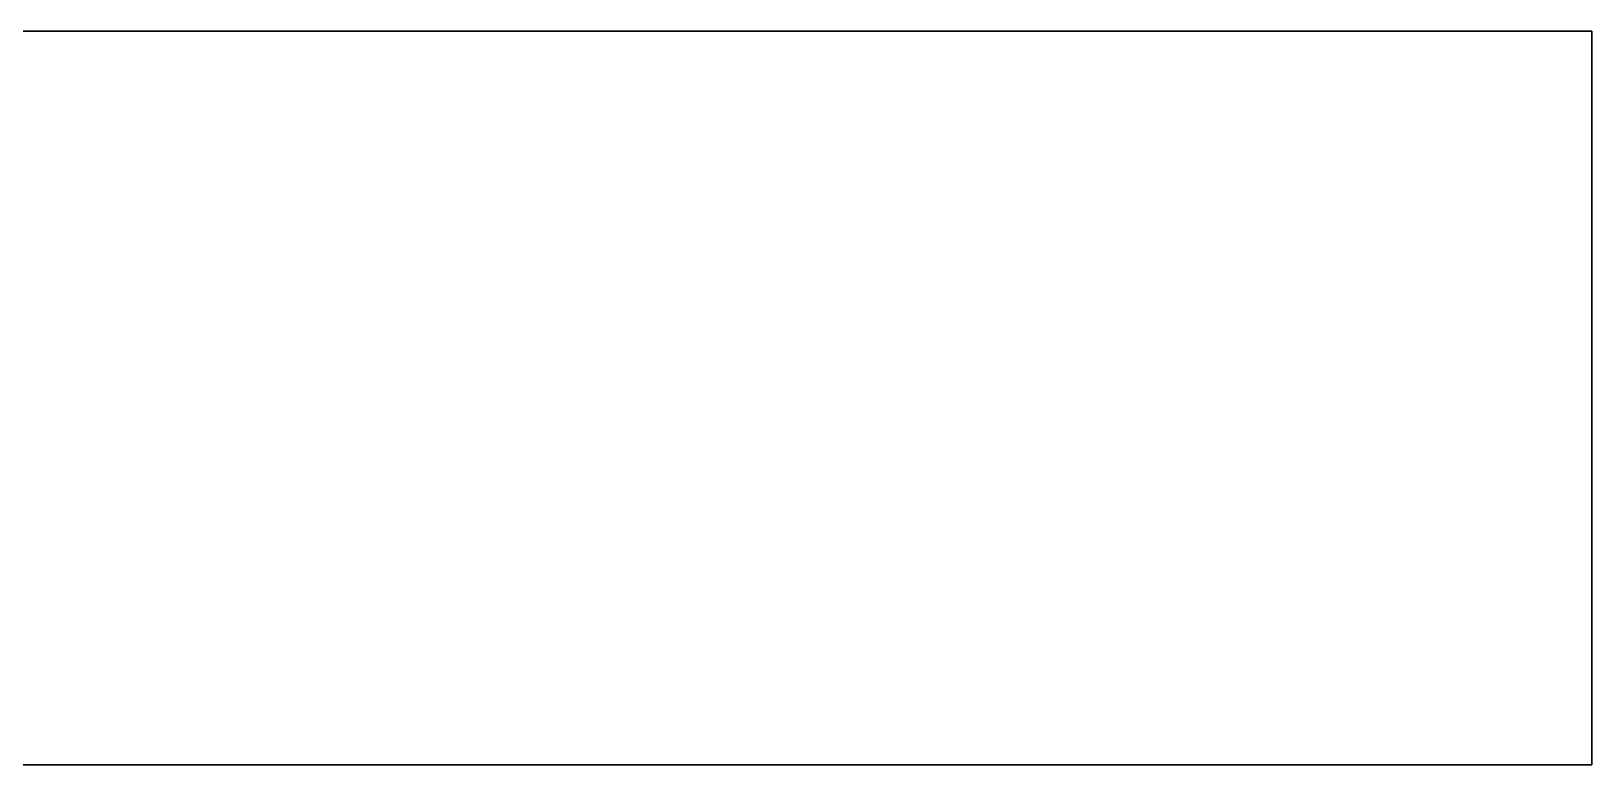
# Model space of a CAD drawing. Extents: x -5 to 5, y -7 to 5.
# Drawn here: x 0.745 to 5, y 3 to 5 of the extents above; entities that cross this region are included whole.
import ezdxf

# ---------------------------------------------------------------- set-up
doc = ezdxf.new("R2010")
doc.units = 0

msp = doc.modelspace()

# ---------------------------------------------------------------- linework, layer by layer
at = {"layer": 'Corpo'}
for points in [[(5, 3), (5, 5), (-5, 5), (-5, 3)], [(5, 5), (-5, 5), (-5, 5, 12), (5, 5, 12)], [(5, 3, 12), (5, 5, 12), (-5, 5, 12), (-5, 3, 12)], [(5, 3), (5, 5), (5, 5, 12), (5, 3, 12)], [(5, 3), (-5, 3), (-5, 3, 12), (5, 3, 12)]]:
    msp.add_3dface(points, dxfattribs=at)

doc.saveas('drawing.dxf')
